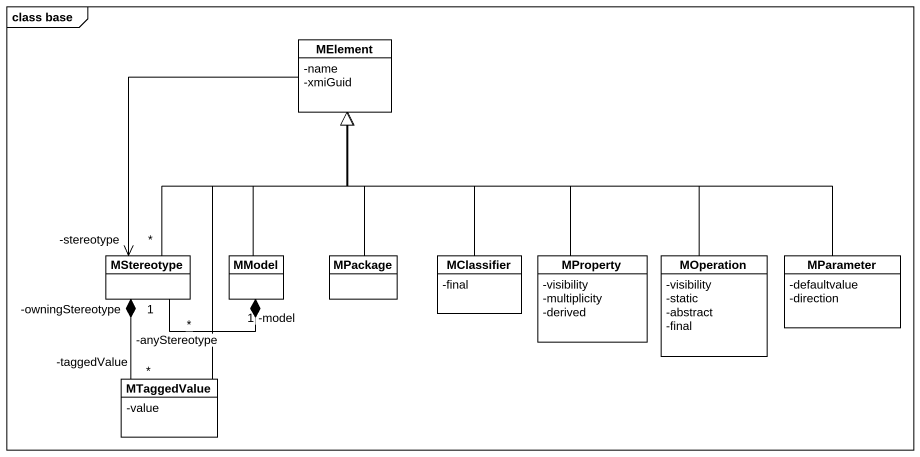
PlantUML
@startuml
mainframe class base
hide circle
hide empty members
skinparam classAttributeIconSize 0
class MElement {
  -name
  -xmiGuid
}
class MStereotype
class MModel
class MPackage
class MClassifier {
  -final
}
class MProperty {
  -visibility
  -multiplicity
  -derived
}
class MOperation {
  -visibility
  -static
  -abstract
  -final
}
class MParameter {
  -defaultvalue
  -direction
}
class MTaggedValue {
  -value
}
MElement --> "-stereotype\n*" MStereotype
MStereotype -up-|> MElement
MStereotype "-owningStereotype\n1" *-- "-taggedValue\n*" MTaggedValue
MModel -up-|> MElement
MModel "-model\n1" *-left- "-anyStereotype\n*" MStereotype
MPackage -up-|> MElement
MClassifier -up-|> MElement
MProperty -up-|> MElement
MOperation -up-|> MElement
MParameter -left-|> MElement
MTaggedValue -up-|> MElement
@enduml
